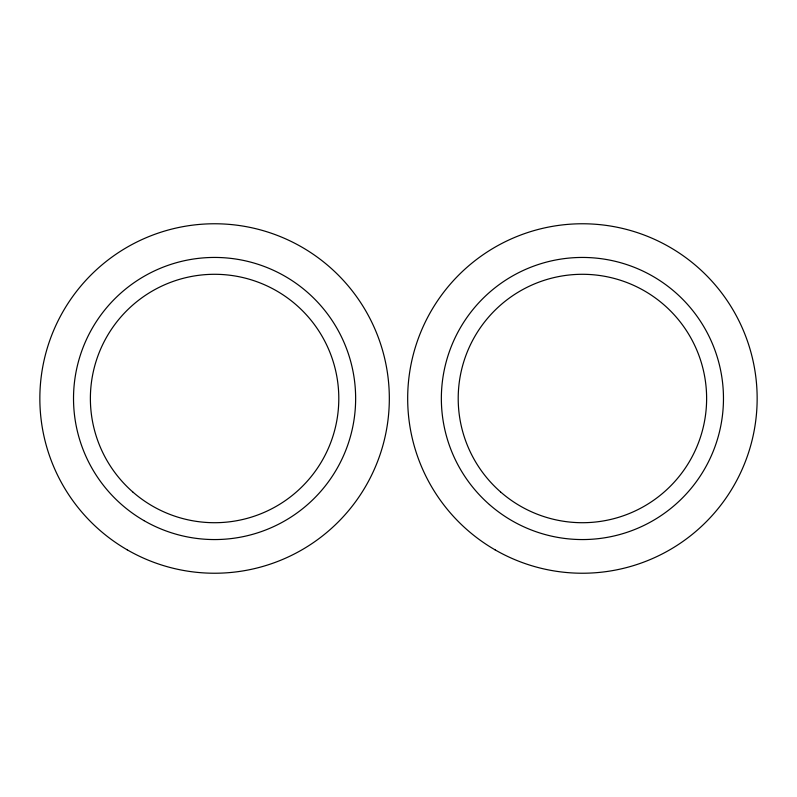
<?xml version="1.0" encoding="UTF-8"?>
<svg xmlns="http://www.w3.org/2000/svg" width="797" height="797" viewBox="0 0 797 797"><rect width="100%" height="100%" fill="white"/><g stroke="black" fill="none" stroke-linecap="round" stroke-linejoin="round"><path stroke-width="1.2" d="M127.221 549.83A174.742 174.742 0 0 0 389.325 398.5A174.742 174.742 0 0 0 127.221 247.17A174.742 174.742 0 0 0 127.221 549.83M132.691 491.888A124.212 124.212 0 0 0 336.414 422.729A124.212 124.212 0 0 0 174.663 280.883A124.212 124.212 0 0 0 132.691 491.888M144.058 520.66A141.049 141.049 0 0 0 355.641 398.5A141.049 141.049 0 0 0 144.058 276.34A141.049 141.049 0 0 0 144.058 520.66M500.516 491.888A124.212 124.212 0 0 0 704.239 422.729A124.212 124.212 0 0 0 542.488 280.883A124.212 124.212 0 0 0 500.516 491.888M495.047 549.83A174.742 174.742 0 0 0 757.15 398.5A174.742 174.742 0 0 0 495.047 247.17A174.742 174.742 0 0 0 495.047 549.83M489.408 504.551A141.049 141.049 0 0 0 720.757 426.016A141.049 141.049 0 0 0 537.068 264.933A141.049 141.049 0 0 0 489.408 504.551"/></g></svg>
